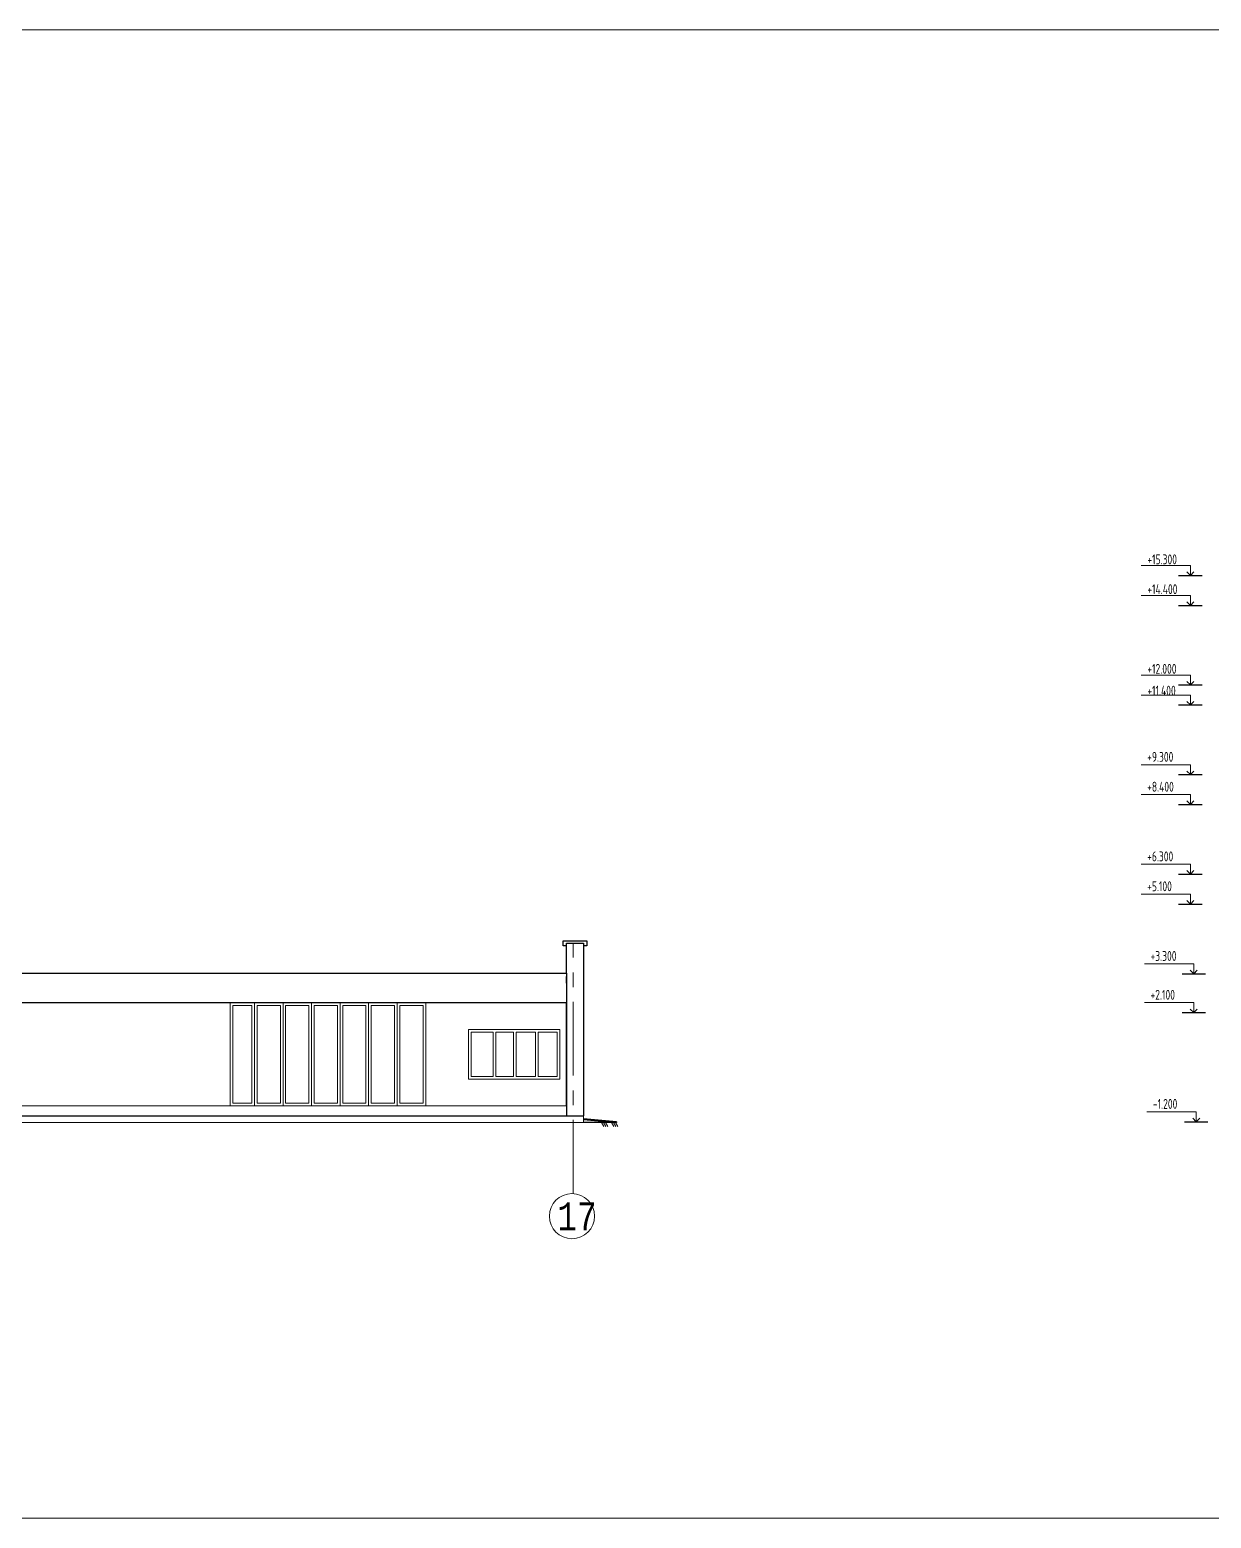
# Model space of a CAD drawing. Header units: millimetres. Extents: x -689206 to 4969298, y -1019800 to 703299.
# Drawn here: x 690348 to 725955, y -754220 to -709365 of the extents above; entities that cross this region are included whole.
import ezdxf

# ---------------------------------------------------------------- set-up
doc = ezdxf.new("R2010")
doc.units = ezdxf.units.MM
doc.linetypes.add('осеваяX2', pattern=[101.6, 63.5, -12.7, 12.7, -12.7])
doc.layers.add('РАЗМЕРЫ', color=7, linetype='Continuous', lineweight=9)
for name, color, linetype in [('разрез1-1', 7, 'Continuous'), ('разрез2-2', 7, 'Continuous'), ('сетка', 104, 'Continuous'), ('фасад1', 7, 'Continuous')]:
    doc.layers.add(name, color=color, linetype=linetype)
doc.styles.add('Аннотативный', font='isocteur.ttf', dxfattribs={"width": 0.7, "height": 250})

msp = doc.modelspace()

# ---------------------------------------------------------------- linework, layer by layer
at = {"layer": 'РАЗМЕРЫ', "linetype": 'ByBlock', "lineweight": 30, "ltscale": 35}
for p, q in [((706423.9, -736891.3), (706423.9, -736816.3)), ((706423.9, -736816.3), (707033.9, -736816.3)), ((706423.9, -736966.3), (706423.9, -736891.3)), ((706523.9, -736966.3), (706423.9, -736966.3)), ((707033.9, -736816.3), (707133.9, -736816.3)), ((707133.9, -736966.3), (707033.9, -736966.3)), ((707133.9, -736816.3), (707133.9, -736966.3))]:
    msp.add_line(p, q, dxfattribs=at)
at = {"layer": 'РАЗМЕРЫ', "lineweight": 30, "ltscale": 35}
for p, q in [((706523.9, -737791.3), (706523.9, -736891.3)), ((706523.9, -736891.3), (707033.9, -736891.3)), ((707033.9, -736891.3), (707033.9, -737791.3)), ((689477.9, -737791.3), (706523.9, -737791.3)), ((706523.9, -737791.3), (706523.9, -742091.3)), ((707033.9, -737791.3), (707033.9, -742091.3)), ((706523.9, -738091.3), (706523.9, -737891.3)), ((706523.9, -738691.3), (654268.5, -738691.3)), ((706523.9, -741791.3), (706523.9, -738691.3)), ((648693.8, -742091.3), (707033.9, -742091.3))]:
    msp.add_line(p, q, dxfattribs=at)
at = {"layer": 'РАЗМЕРЫ', "linetype": 'осеваяX2', "lineweight": 5, "ltscale": 35}
msp.add_line((706723.9, -744437.1), (706723.9, -736891.3), dxfattribs=at)
at = {"layer": 'РАЗМЕРЫ', "lineweight": 9, "ltscale": 35}
for p, q in [((706523.9, -737791.3), (706523.9, -738791.3)), ((696387.3, -738691.3), (696387.3, -741791.3)), ((696467.3, -738771.3), (696467.3, -741711.3)), ((702200.1, -738771.3), (702200.1, -741711.3)), ((702280.1, -738691.3), (702280.1, -741791.3)), ((638951.6, -741791.3), (706523.9, -741791.3)), ((697467.3, -741791.3), (697547.3, -741791.3)), ((698547.3, -741791.3), (698627.3, -741791.3)), ((699627.3, -741791.3), (699707.3, -741791.3)), ((700707.3, -741791.3), (700787.3, -741791.3))]:
    msp.add_line(p, q, dxfattribs=at)
at = {"layer": 'РАЗМЕРЫ', "lineweight": 5, "ltscale": 35}
for p, q in [((697040.1, -738771.3), (696467.3, -738771.3)), ((697040.1, -741711.3), (697040.1, -738771.3)), ((697120.1, -741791.3), (697120.1, -738691.3)), ((697120.1, -738771.3), (697120.1, -741711.3)), ((697900.1, -738771.3), (697200.1, -738771.3)), ((697200.1, -738771.3), (697200.1, -741711.3)), ((697900.1, -741711.3), (697900.1, -738771.3)), ((697980.1, -738691.3), (697980.1, -741711.3)), ((698600.1, -738771.3), (698060.1, -738771.3)), ((698760.1, -738771.3), (698060.1, -738771.3)), ((698060.1, -738771.3), (698060.1, -741711.3)), ((698760.1, -741711.3), (698760.1, -738771.3)), ((698840.1, -741791.3), (698840.1, -738691.3)), ((698840.1, -738771.3), (698840.1, -741711.3)), ((699620.1, -738771.3), (698920.1, -738771.3)), ((699460.1, -738771.3), (698920.1, -738771.3)), ((698920.1, -738771.3), (698920.1, -741711.3)), ((699620.1, -741711.3), (699620.1, -738771.3)), ((699700.1, -741791.3), (699700.1, -738691.3)), ((699700.1, -738771.3), (699700.1, -741711.3)), ((700320.1, -738771.3), (699780.1, -738771.3)), ((700480.1, -738771.3), (699780.1, -738771.3)), ((700320.1, -738771.3), (699780.1, -738771.3)), ((699780.1, -738771.3), (699780.1, -741711.3)), ((700480.1, -741711.3), (700480.1, -738771.3)), ((700560.1, -741791.3), (700560.1, -738691.3)), ((700560.1, -738771.3), (700560.1, -741711.3)), ((701180.1, -738771.3), (700640.1, -738771.3)), ((701340.1, -738771.3), (700640.1, -738771.3)), ((700842.7, -738771.3), (700640.1, -738771.3)), ((700640.1, -738771.3), (700640.1, -741711.3)), ((701340.1, -738771.3), (701028.5, -738771.3)), ((701340.1, -741711.3), (701340.1, -738771.3)), ((701420.1, -741791.3), (701420.1, -738691.3)), ((701420.1, -738771.3), (701420.1, -741711.3)), ((702200.1, -738771.3), (701500.1, -738771.3)), ((702200.1, -738771.3), (701500.1, -738771.3)), ((701500.1, -738771.3), (701500.1, -741711.3)), ((701500.1, -738771.3), (701500.1, -741711.3)), ((697040.1, -741711.3), (696467.3, -741711.3)), ((697900.1, -741711.3), (697200.1, -741711.3)), ((697980.1, -741791.3), (697980.1, -741711.3)), ((698760.1, -741711.3), (698060.1, -741711.3)), ((699460.1, -741711.3), (698920.1, -741711.3)), ((699620.1, -741711.3), (698920.1, -741711.3)), ((700320.1, -741711.3), (699780.1, -741711.3)), ((700480.1, -741711.3), (699780.1, -741711.3)), ((701340.1, -741711.3), (700640.1, -741711.3)), ((701340.1, -741711.3), (700640.1, -741711.3)), ((702200.1, -741711.3), (701500.1, -741711.3)), ((702200.1, -741711.3), (701500.1, -741711.3)), ((707033.9, -742291.3), (648988.9, -742291.3)), ((706523.9, -742091.3), (706723.9, -742091.3)), ((707033.9, -742091.3), (707033.9, -742291.3))]:
    msp.add_line(p, q, dxfattribs=at)
at = {"layer": 'РАЗМЕРЫ', "lineweight": 15, "ltscale": 35}
for p, q in [((703571.6, -740991.3), (703571.9, -739491)), ((703571.6, -739491.3), (703571.6, -740991.3)), ((703571.6, -739491.3), (706321.6, -739491.3)), ((705671.6, -739491.3), (703572, -739491)), ((703572, -739491), (703652, -739491)), ((703652, -739571), (703651.8, -740911)), ((703652, -739491), (703652, -739491.3)), ((703652, -739571), (704313, -739571.2)), ((704313, -739571.2), (704312.7, -740911.1)), ((704392.8, -740911.1), (704393, -739571.2)), ((704929.8, -739571.2), (704393, -739571.2)), ((704929.8, -739571.2), (704929.5, -740911.2)), ((705009.5, -740911.2), (705009.7, -739571.2)), ((705591.6, -739571.3), (705009.7, -739571.2)), ((705591.6, -740911.3), (705591.6, -739571.3)), ((705671.6, -740911.1), (705671.6, -739571.3)), ((706241.6, -739571.3), (705671.6, -739571.3)), ((706241.6, -740911.1), (706241.6, -739571.3)), ((706321.6, -739491.3), (706321.6, -740991.3)), ((703571.6, -740991.3), (706321.6, -740991.3)), ((703571.6, -740991.3), (705671.6, -740991.3)), ((703651.8, -740911), (704312.7, -740911.1)), ((704392.8, -740911.1), (704929.5, -740911.1)), ((705009.5, -740911.1), (705591.6, -740911.1)), ((705671.6, -740911.1), (706241.6, -740911.1))]:
    msp.add_line(p, q, dxfattribs=at)
at = {"layer": 'РАЗМЕРЫ', "lineweight": 5, "ltscale": 35}
msp.add_lwpolyline([(639384.7, -709364.6), (848589.7, -709364.6), (848589.7, -754220.3), (639384.7, -754220.3)], close=True, dxfattribs=at)
at = {"layer": 'разрез1-1', "lineweight": 5}
for p, q in [((725327.1, -725512.5), (723838, -725512.5)), ((725327.1, -725810.3), (725327.1, -725512.5)), ((725327.1, -726412.5), (723838, -726412.5)), ((725327.1, -726710.3), (725327.1, -726412.5)), ((725327.1, -728812.5), (723838, -728812.5)), ((725327.1, -729110.3), (725327.1, -728812.5)), ((725327.1, -729412.5), (723838, -729412.5)), ((725327.1, -729710.3), (725327.1, -729412.5)), ((725327.1, -731512.5), (723838, -731512.5)), ((725327.1, -731810.3), (725327.1, -731512.5)), ((725327.1, -732412.5), (723838, -732412.5)), ((725327.1, -732710.3), (725327.1, -732412.5)), ((725327.1, -734512.5), (723838, -734512.5)), ((725327.1, -734810.3), (725327.1, -734512.5)), ((725327.1, -735412.5), (723838, -735412.5)), ((725327.1, -735710.3), (725327.1, -735412.5)), ((725429, -737512.5), (723939.9, -737512.5)), ((725429, -737810.3), (725429, -737512.5)), ((725429, -738682.5), (723939.9, -738682.5)), ((725429, -738980.3), (725429, -738682.5)), ((725501, -741971.8), (724011.9, -741971.8)), ((725501, -742269.6), (725501, -741971.8))]:
    msp.add_line(p, q, dxfattribs=at)
at = {"layer": 'разрез1-1', "lineweight": 30}
for p, q in [((725327.1, -725810.3), (725221.8, -725705)), ((725327.1, -725810.3), (725432.4, -725705)), ((724972.5, -725810.3), (725681.6, -725810.3)), ((725327.1, -726710.3), (725221.8, -726605)), ((725327.1, -726710.3), (725432.4, -726605)), ((724972.5, -726710.3), (725681.6, -726710.3)), ((724972.5, -729110.3), (725681.6, -729110.3)), ((725327.1, -729110.3), (725221.8, -729005)), ((725327.1, -729110.3), (725432.4, -729005)), ((724972.5, -729710.3), (725681.6, -729710.3)), ((725327.1, -729710.3), (725221.8, -729605)), ((725327.1, -729710.3), (725432.4, -729605)), ((724972.5, -731810.3), (725681.6, -731810.3)), ((725327.1, -731810.3), (725221.8, -731705)), ((725327.1, -731810.3), (725432.4, -731705)), ((724972.5, -732710.3), (725681.6, -732710.3)), ((725327.1, -732710.3), (725221.8, -732605)), ((725327.1, -732710.3), (725432.4, -732605)), ((725327.1, -734810.3), (725221.8, -734705)), ((725327.1, -734810.3), (725432.4, -734705)), ((724972.5, -734810.3), (725681.6, -734810.3)), ((725327.1, -735710.3), (725221.8, -735605)), ((725327.1, -735710.3), (725432.4, -735605)), ((724972.5, -735710.3), (725681.6, -735710.3)), ((725074.4, -737810.3), (725783.5, -737810.3)), ((725429, -737810.3), (725323.7, -737705)), ((725429, -737810.3), (725534.3, -737705)), ((725074.4, -738980.3), (725783.5, -738980.3)), ((725429, -738980.3), (725323.7, -738875)), ((725429, -738980.3), (725534.3, -738875)), ((725146.5, -742269.6), (725855.6, -742269.6)), ((725501, -742269.6), (725395.7, -742164.3)), ((725501, -742269.6), (725606.3, -742164.3))]:
    msp.add_line(p, q, dxfattribs=at)
at = {"layer": 'разрез2-2'}
for p, q in [((708033.9, -742271.3), (707033.9, -742183.2)), ((707033.9, -742203.2), (708033.9, -742291.3)), ((708033.9, -742291.3), (707033.9, -742291.3)), ((708033.9, -742271.3), (708033.9, -742291.3))]:
    msp.add_line(p, q, dxfattribs=at)
at = {"layer": 'разрез2-2', "lineweight": 15}
for points in [[(707579.3, -742291.3), (707648.9, -742410.7)], [(707640.2, -742291.3), (707708.5, -742410.7)], [(707699.8, -742291.3), (707769.4, -742410.7)], [(707880.1, -742291.3), (707949.7, -742410.7)], [(707941, -742291.3), (708009.3, -742410.7)], [(708000.6, -742291.3), (708070.2, -742410.7)]]:
    msp.add_lwpolyline(points, dxfattribs=at)
at = {"layer": 'сетка', "lineweight": 5}
msp.add_circle((706688.2, -745116.9), 680.7, dxfattribs=at)
at = {"layer": 'фасад1', "color": 7, "lineweight": 15}
for p, q in [((705251.6, -739491.3), (703571.6, -739491.3)), ((703571.6, -740991.3), (705251.6, -740991.3))]:
    msp.add_line(p, q, dxfattribs=at)
for points in [[(705671.6, -739571.3), (705671.6, -740911.1)], [(705671.6, -740991.3), (704739.5, -740991.3)]]:
    msp.add_lwpolyline(points, dxfattribs=at)

# ---------------------------------------------------------------- texts
at = {"layer": 'РАЗМЕРЫ', "lineweight": 5, "ltscale": 35, "insert": (706250.2, -744698.7), "char_height": 841.28, "width": 7009.377, "attachment_point": 1, "style": 'Аннотативный'}
msp.add_mtext('17', dxfattribs=at)
at = {"layer": 'разрез1-1', "lineweight": 30, "char_height": 297.819, "width": 1508.774, "attachment_point": 1, "style": 'Аннотативный'}
for s, insert in [('{\\fISOCPEUR|b0|i0|c204|p34;+15.300\\fISOCPEUR|b0|i0|c0|p34; }', (724029.5, -725175)), ('{\\fISOCPEUR|b0|i0|c204|p34;+14.400\\fISOCPEUR|b0|i0|c0|p34; }', (724029.5, -726075)), ('{\\fISOCPEUR|b0|i0|c204|p34;+12.000\\fISOCPEUR|b0|i0|c0|p34; }', (724029.5, -728475)), ('{\\fISOCPEUR|b0|i0|c204|p34;+11.400\\fISOCPEUR|b0|i0|c0|p34; }', (724029.5, -729132.5)), ('{\\fISOCPEUR|b0|i0|c204|p34;+9.300\\fISOCPEUR|b0|i0|c0|p34; }', (724023.4, -731126.9)), ('{\\fISOCPEUR|b0|i0|c204|p34;+8.400\\fISOCPEUR|b0|i0|c0|p34; }', (724023.4, -732026.9)), ('{\\fISOCPEUR|b0|i0|c204|p34;+6.300\\fISOCPEUR|b0|i0|c0|p34; }', (724023.4, -734126.9)), ('{\\fISOCPEUR|b0|i0|c204|p34;+5.100\\fISOCPEUR|b0|i0|c0|p34; }', (724023.4, -735026.9)), ('{\\fISOCPEUR|b0|i0|c204|p34;+3.300\\fISOCPEUR|b0|i0|c0|p34; }', (724125.3, -737126.9)), ('{\\fISOCPEUR|b0|i0|c204|p34;+2.100\\fISOCPEUR|b0|i0|c0|p34; }', (724125.3, -738296.9)), ('{\\fISOCPEUR|b0|i0|c204|p34;-1.200\\fISOCPEUR|b0|i0|c0|p34; }', (724197.3, -741586.2))]:
    msp.add_mtext(s, dxfattribs=dict(at, insert=insert))

doc.saveas('drawing.dxf')
